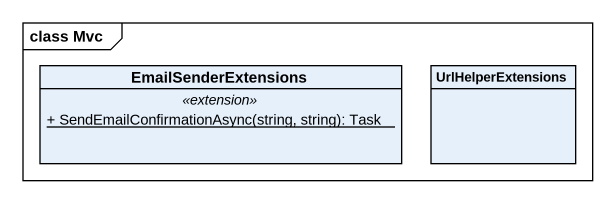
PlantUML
@startuml
mainframe class Mvc
hide circle
hide empty members
skinparam classAttributeIconSize 0
class EmailSenderExtensions {
  .. <<extension>> ..
  {static} + SendEmailConfirmationAsync(string, string): Task
}
class UrlHelperExtensions
@enduml
